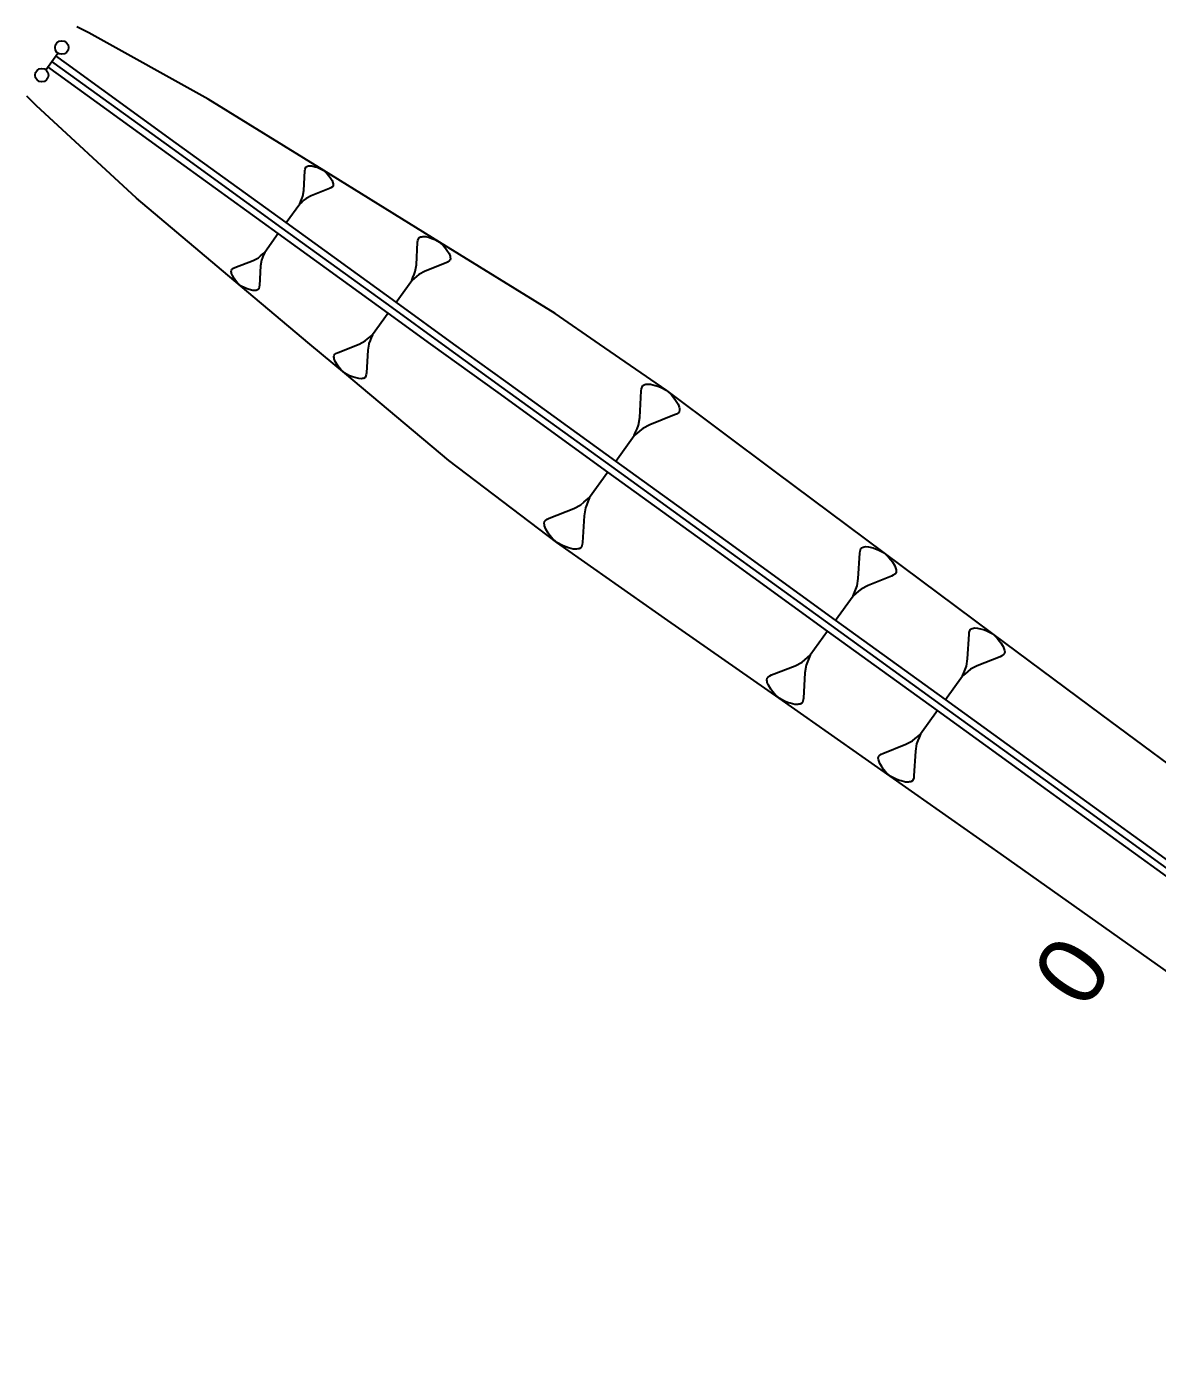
# Model space of a CAD drawing. Extents: x 387562 to 388546, y 804386 to 804945.
# Drawn here: x 387738.98 to 387780.66, y 804862.43 to 804911.69 of the extents above; entities that cross this region are included whole.
import ezdxf
from ezdxf.enums import TextEntityAlignment as Align

# ---------------------------------------------------------------- set-up
doc = ezdxf.new("R2010")
doc.units = 0
doc.layers.get('0').update_dxf_attribs({"linetype": 'CONTINUOUS'})
doc.styles.add('ARIAL', font='ARIAL.FON')

msp = doc.modelspace()

# ---------------------------------------------------------------- linework, layer by layer
at = {"color": 1}
for p, q in [((387739.6766, 804910.1092), (387740.1219, 804910.7248)), ((387749.1922, 804905.663), (387749.2334, 804906.3869)), ((387749.2334, 804906.3869), (387749.2423, 804906.4408)), ((387749.2423, 804906.4408), (387749.2654, 804906.5145)), ((387749.2654, 804906.5145), (387749.2797, 804906.5343)), ((387749.2797, 804906.5343), (387749.3281, 804906.5596)), ((387749.3281, 804906.5596), (387749.3623, 804906.5651)), ((387749.3623, 804906.5651), (387749.3964, 804906.5705)), ((387749.3964, 804906.5705), (387749.4844, 804906.5672)), ((387749.4844, 804906.5672), (387749.612, 804906.5352)), ((387749.612, 804906.5352), (387749.6857, 804906.512)), ((387749.6857, 804906.512), (387749.7792, 804906.4746)), ((387749.7792, 804906.4746), (387749.932, 804906.3942)), ((387749.932, 804906.3942), (387750.0563, 804906.2742)), ((387750.0563, 804906.2742), (387750.1212, 804906.1971)), ((387750.1212, 804906.1971), (387750.1662, 804906.1344)), ((387750.1662, 804906.1344), (387750.2366, 804906.0232)), ((387749.1569, 804905.4474), (387749.1922, 804905.663)), ((387750.144, 804905.7284), (387749.4694, 804905.4626)), ((387750.1924, 804905.7537), (387750.144, 804905.7284)), ((387750.2551, 804905.7988), (387750.1924, 804905.7537)), ((387750.2366, 804906.0232), (387750.2673, 804905.9407)), ((387750.2694, 804905.8185), (387750.2551, 804905.7988)), ((387750.2673, 804905.9407), (387750.2728, 804905.9066)), ((387750.2783, 804905.8725), (387750.2694, 804905.8185)), ((387750.2728, 804905.9066), (387750.2783, 804905.8725)), ((387748.5435, 804904.4741), (387749.0445, 804905.1669)), ((387749.0445, 804905.1669), (387749.082, 804905.2604)), ((387749.1216, 804905.2318), (387749.0445, 804905.1669)), ((387749.082, 804905.2604), (387749.1194, 804905.3539)), ((387749.1194, 804905.3539), (387749.1569, 804905.4474)), ((387749.1986, 804905.2966), (387749.1216, 804905.2318)), ((387749.2757, 804905.3615), (387749.1986, 804905.2966)), ((387749.4694, 804905.4626), (387749.2757, 804905.3615)), ((387748.2505, 804904.0689), (387747.7494, 804903.3761)), ((387753.3433, 804902.9154), (387753.3908, 804903.7503)), ((387753.3908, 804903.7503), (387753.401, 804903.8125)), ((387753.401, 804903.8125), (387753.4277, 804903.8975)), ((387753.4277, 804903.8975), (387753.4442, 804903.9203)), ((387753.4442, 804903.9203), (387753.5, 804903.9495)), ((387753.5, 804903.9495), (387753.5394, 804903.9558)), ((387753.5394, 804903.9558), (387753.5787, 804903.9621)), ((387753.5787, 804903.9621), (387753.6802, 804903.9582)), ((387753.6802, 804903.9582), (387753.8274, 804903.9213)), ((387753.8274, 804903.9213), (387753.9124, 804903.8946)), ((387753.9124, 804903.8946), (387754.0203, 804903.8514)), ((387754.0203, 804903.8514), (387754.1966, 804903.7587)), ((387754.1966, 804903.7587), (387754.3399, 804903.6203)), ((387747.3246, 804903.0804), (387747.5183, 804903.1815)), ((387747.5183, 804903.1815), (387747.5953, 804903.2464)), ((387747.5953, 804903.2464), (387747.6724, 804903.3113)), ((387747.6745, 804903.1891), (387747.637, 804903.0957)), ((387747.6724, 804903.3113), (387747.7494, 804903.3761)), ((387747.712, 804903.2826), (387747.6745, 804903.1891)), ((387747.7494, 804903.3761), (387747.712, 804903.2826)), ((387754.3399, 804903.6203), (387754.4147, 804903.5314)), ((387754.4147, 804903.5314), (387754.4667, 804903.459)), ((387754.4667, 804903.459), (387754.5478, 804903.3308)), ((387754.5478, 804903.3308), (387754.5833, 804903.2356)), ((387754.5833, 804903.2356), (387754.5896, 804903.1963)), ((387754.5959, 804903.1569), (387754.5857, 804903.0948)), ((387754.5896, 804903.1963), (387754.5959, 804903.1569)), ((387746.5157, 804902.6706), (387746.5245, 804902.7245)), ((387746.5211, 804902.6365), (387746.5157, 804902.6706)), ((387746.5245, 804902.7245), (387746.5388, 804902.7443)), ((387746.5388, 804902.7443), (387746.6016, 804902.7894)), ((387746.6016, 804902.7894), (387746.65, 804902.8146)), ((387746.65, 804902.8146), (387747.3246, 804903.0804)), ((387747.6017, 804902.88), (387747.5605, 804902.1561)), ((387747.637, 804903.0957), (387747.6017, 804902.88)), ((387753.2593, 804902.5588), (387753.3025, 804902.6667)), ((387753.3025, 804902.6667), (387753.3433, 804902.9154)), ((387753.6629, 804902.6842), (387753.4395, 804902.5676)), ((387754.441, 804902.9908), (387753.6629, 804902.6842)), ((387754.4969, 804903.0199), (387754.441, 804902.9908)), ((387754.5692, 804903.0719), (387754.4969, 804903.0199)), ((387754.5857, 804903.0948), (387754.5692, 804903.0719)), ((387746.5266, 804902.6024), (387746.5211, 804902.6365)), ((387746.5574, 804902.5198), (387746.5266, 804902.6024)), ((387746.6277, 804902.4087), (387746.5574, 804902.5198)), ((387746.6728, 804902.3459), (387746.6277, 804902.4087)), ((387746.7377, 804902.2689), (387746.6728, 804902.3459)), ((387746.8619, 804902.1489), (387746.7377, 804902.2689)), ((387747.0148, 804902.0685), (387746.8619, 804902.1489)), ((387747.5605, 804902.1561), (387747.5517, 804902.1022)), ((387752.595, 804901.5441), (387753.1729, 804902.3432)), ((387753.1729, 804902.3432), (387753.2161, 804902.451)), ((387753.2618, 804902.418), (387753.1729, 804902.3432)), ((387753.2161, 804902.451), (387753.2593, 804902.5588)), ((387753.3506, 804902.4928), (387753.2618, 804902.418)), ((387753.4395, 804902.5676), (387753.3506, 804902.4928)), ((387747.1083, 804902.031), (387747.0148, 804902.0685)), ((387747.182, 804902.0078), (387747.1083, 804902.031)), ((387747.3096, 804901.9759), (387747.182, 804902.0078)), ((387747.3976, 804901.9725), (387747.3096, 804901.9759)), ((387747.4317, 804901.978), (387747.3976, 804901.9725)), ((387747.4658, 804901.9835), (387747.4317, 804901.978)), ((387747.5142, 804902.0087), (387747.4658, 804901.9835)), ((387747.5285, 804902.0285), (387747.5142, 804902.0087)), ((387747.5517, 804902.1022), (387747.5285, 804902.0285)), ((387752.302, 804901.1389), (387751.7241, 804900.3398)), ((387751.4575, 804900.1154), (387751.5464, 804900.1902)), ((387751.5464, 804900.1902), (387751.6352, 804900.265)), ((387751.6352, 804900.265), (387751.7241, 804900.3398)), ((387751.6809, 804900.232), (387751.6377, 804900.1242)), ((387751.7241, 804900.3398), (387751.6809, 804900.232)), ((387750.4002, 804899.663), (387750.456, 804899.6922)), ((387750.456, 804899.6922), (387751.2341, 804899.9988)), ((387751.2341, 804899.9988), (387751.2364, 804900)), ((387751.2364, 804900), (387751.4575, 804900.1154)), ((387751.5537, 804899.7676), (387751.5062, 804898.9327)), ((387751.5918, 804900), (387751.5537, 804899.7676)), ((387751.5945, 804900.0163), (387751.5918, 804900)), ((387751.6377, 804900.1242), (387751.5945, 804900.0163)), ((387750.3011, 804899.5261), (387750.3113, 804899.5882)), ((387750.3074, 804899.4867), (387750.3011, 804899.5261)), ((387750.3137, 804899.4474), (387750.3074, 804899.4867)), ((387750.3113, 804899.5882), (387750.3278, 804899.6111)), ((387750.3492, 804899.3522), (387750.3137, 804899.4474)), ((387750.3278, 804899.6111), (387750.4002, 804899.663)), ((387750.4303, 804899.224), (387750.3492, 804899.3522)), ((387750.4823, 804899.1516), (387750.4303, 804899.224)), ((387750.5571, 804899.0627), (387750.4823, 804899.1516)), ((387750.7004, 804898.9243), (387750.5571, 804899.0627)), ((387750.8768, 804898.8316), (387750.7004, 804898.9243)), ((387750.9846, 804898.7884), (387750.8768, 804898.8316)), ((387751.0696, 804898.7617), (387750.9846, 804898.7884)), ((387751.2168, 804898.7248), (387751.0696, 804898.7617)), ((387751.3183, 804898.7209), (387751.2168, 804898.7248)), ((387751.3576, 804898.7272), (387751.3183, 804898.7209)), ((387751.397, 804898.7335), (387751.3576, 804898.7272)), ((387751.4528, 804898.7627), (387751.397, 804898.7335)), ((387751.4693, 804898.7855), (387751.4528, 804898.7627)), ((387751.496, 804898.8705), (387751.4693, 804898.7855)), ((387751.5062, 804898.9327), (387751.496, 804898.8705)), ((387761.577, 804897.2947), (387761.6328, 804898.2754)), ((387761.6328, 804898.2754), (387761.6447, 804898.3484)), ((387761.6447, 804898.3484), (387761.6761, 804898.4482)), ((387761.6761, 804898.4482), (387761.6955, 804898.4751)), ((387761.6955, 804898.4751), (387761.7611, 804898.5093)), ((387761.7611, 804898.5093), (387761.8073, 804898.5167)), ((387761.8073, 804898.5167), (387761.8535, 804898.5241)), ((387761.8535, 804898.5241), (387761.9728, 804898.5196)), ((387761.9728, 804898.5196), (387762.1456, 804898.4763)), ((387762.1456, 804898.4763), (387762.2455, 804898.4449)), ((387762.2455, 804898.4449), (387762.3721, 804898.3941)), ((387762.3721, 804898.3941), (387762.5792, 804898.2852)), ((387762.5792, 804898.2852), (387762.7476, 804898.1226)), ((387762.7476, 804898.1226), (387762.8354, 804898.0182)), ((387762.8354, 804898.0182), (387762.8965, 804897.9332)), ((387762.8965, 804897.9332), (387762.9918, 804897.7826)), ((387762.9918, 804897.7826), (387763.0334, 804897.6708)), ((387761.5291, 804897.0026), (387761.577, 804897.2947)), ((387762.8663, 804897.3833), (387761.9524, 804897.0232)), ((387762.9319, 804897.4175), (387762.8663, 804897.3833)), ((387763.0169, 804897.4786), (387762.9319, 804897.4175)), ((387763.0363, 804897.5054), (387763.0169, 804897.4786)), ((387763.0334, 804897.6708), (387763.0409, 804897.6246)), ((387763.0483, 804897.5784), (387763.0363, 804897.5054)), ((387763.0409, 804897.6246), (387763.0483, 804897.5784)), ((387761.3768, 804896.6226), (387761.4276, 804896.7492)), ((387761.4276, 804896.7492), (387761.4784, 804896.8759)), ((387761.4784, 804896.8759), (387761.5291, 804897.0026)), ((387761.5856, 804896.7983), (387761.4812, 804896.7105)), ((387761.69, 804896.8862), (387761.5856, 804896.7983)), ((387761.9524, 804897.0232), (387761.69, 804896.8862)), ((387760.6981, 804895.684), (387761.3768, 804896.6226)), ((387761.4812, 804896.7105), (387761.3768, 804896.6226)), ((387760.4051, 804895.2789), (387759.7263, 804894.3403)), ((387759.6219, 804894.2524), (387759.7263, 804894.3403)), ((387759.7263, 804894.3403), (387759.6756, 804894.2136)), ((387758.2368, 804893.5796), (387759.1507, 804893.9397)), ((387759.1507, 804893.9397), (387759.4132, 804894.0767)), ((387759.4132, 804894.0767), (387759.5175, 804894.1646)), ((387759.5175, 804894.1646), (387759.6219, 804894.2524)), ((387759.574, 804893.9603), (387759.5262, 804893.6682)), ((387759.6248, 804894.087), (387759.574, 804893.9603)), ((387759.6756, 804894.2136), (387759.6248, 804894.087)), ((387758.0549, 804893.3845), (387758.0669, 804893.4575)), ((387758.0623, 804893.3383), (387758.0549, 804893.3845)), ((387758.0697, 804893.2921), (387758.0623, 804893.3383)), ((387758.0669, 804893.4575), (387758.0862, 804893.4843)), ((387758.1114, 804893.1802), (387758.0697, 804893.2921)), ((387758.0862, 804893.4843), (387758.1712, 804893.5454)), ((387758.1712, 804893.5454), (387758.2368, 804893.5796)), ((387759.5262, 804893.6682), (387759.4704, 804892.6875)), ((387758.2067, 804893.0296), (387758.1114, 804893.1802)), ((387758.2677, 804892.9446), (387758.2067, 804893.0296)), ((387758.3556, 804892.8403), (387758.2677, 804892.9446)), ((387758.5239, 804892.6777), (387758.3556, 804892.8403)), ((387758.731, 804892.5687), (387758.5239, 804892.6777)), ((387758.8577, 804892.518), (387758.731, 804892.5687)), ((387758.9575, 804892.4866), (387758.8577, 804892.518)), ((387759.1304, 804892.4433), (387758.9575, 804892.4866)), ((387759.2496, 804892.4387), (387759.1304, 804892.4433)), ((387759.2959, 804892.4462), (387759.2496, 804892.4387)), ((387759.3421, 804892.4536), (387759.2959, 804892.4462)), ((387759.4077, 804892.4878), (387759.3421, 804892.4536)), ((387759.4271, 804892.5147), (387759.4077, 804892.4878)), ((387759.4584, 804892.6145), (387759.4271, 804892.5147)), ((387759.4704, 804892.6875), (387759.4584, 804892.6145)), ((387769.6917, 804892.293), (387769.7031, 804892.3626)), ((387769.7031, 804892.3626), (387769.733, 804892.4577)), ((387769.733, 804892.4577), (387769.7515, 804892.4833)), ((387769.7515, 804892.4833), (387769.814, 804892.5159)), ((387769.814, 804892.5159), (387769.858, 804892.523)), ((387769.858, 804892.523), (387769.9021, 804892.5301)), ((387769.9021, 804892.5301), (387770.0157, 804892.5257)), ((387770.0157, 804892.5257), (387770.1804, 804892.4844)), ((387770.1804, 804892.4844), (387770.2755, 804892.4546)), ((387770.2755, 804892.4546), (387770.3962, 804892.4062)), ((387770.3962, 804892.4062), (387770.5935, 804892.3024)), ((387770.5935, 804892.3024), (387770.7539, 804892.1475)), ((387769.6386, 804891.3586), (387769.6917, 804892.293)), ((387770.7539, 804892.1475), (387770.8376, 804892.048)), ((387770.8376, 804892.048), (387770.8958, 804891.9671)), ((387770.8958, 804891.9671), (387770.9866, 804891.8236)), ((387770.9866, 804891.8236), (387771.0263, 804891.717)), ((387769.593, 804891.0803), (387769.6386, 804891.3586)), ((387770.8671, 804891.443), (387769.9963, 804891.0999)), ((387770.9296, 804891.4757), (387770.8671, 804891.443)), ((387771.0106, 804891.5338), (387770.9296, 804891.4757)), ((387771.029, 804891.5594), (387771.0106, 804891.5338)), ((387771.0263, 804891.717), (387771.0334, 804891.673)), ((387771.0405, 804891.629), (387771.029, 804891.5594)), ((387771.0334, 804891.673), (387771.0405, 804891.629)), ((387769.4479, 804890.7182), (387769.4963, 804890.8389)), ((387769.4963, 804890.8389), (387769.5446, 804890.9596)), ((387769.5446, 804890.9596), (387769.593, 804891.0803)), ((387769.6468, 804890.8857), (387769.5474, 804890.802)), ((387769.7463, 804890.9694), (387769.6468, 804890.8857)), ((387769.9963, 804891.0999), (387769.7463, 804890.9694)), ((387768.8012, 804889.824), (387769.4479, 804890.7182)), ((387769.5474, 804890.802), (387769.4479, 804890.7182)), ((387768.5082, 804889.4188), (387767.8614, 804888.5245)), ((387773.7212, 804889.3019), (387773.7323, 804889.3697)), ((387773.7323, 804889.3697), (387773.7615, 804889.4625)), ((387773.7615, 804889.4625), (387773.7795, 804889.4874)), ((387773.7795, 804889.4874), (387773.8405, 804889.5192)), ((387773.8405, 804889.5192), (387773.8834, 804889.5261)), ((387773.8834, 804889.5261), (387773.9263, 804889.533)), ((387773.9263, 804889.533), (387774.0371, 804889.5288)), ((387774.0371, 804889.5288), (387774.1978, 804889.4885)), ((387774.1978, 804889.4885), (387774.2905, 804889.4594)), ((387774.2905, 804889.4594), (387774.4082, 804889.4122)), ((387774.4082, 804889.4122), (387774.6007, 804889.311)), ((387773.6694, 804888.3906), (387773.7212, 804889.3019)), ((387774.6007, 804889.311), (387774.7571, 804889.1599)), ((387774.7571, 804889.1599), (387774.8387, 804889.0629)), ((387774.8387, 804889.0629), (387774.8955, 804888.984)), ((387774.8955, 804888.984), (387774.984, 804888.844)), ((387767.563, 804888.2734), (387767.6625, 804888.3571)), ((387767.6625, 804888.3571), (387767.762, 804888.4408)), ((387767.762, 804888.4408), (387767.8614, 804888.5245)), ((387767.8131, 804888.4039), (387767.7647, 804888.2832)), ((387767.8614, 804888.5245), (387767.8131, 804888.4039)), ((387773.6249, 804888.1192), (387773.6694, 804888.3906)), ((387774.8675, 804888.4729), (387774.0183, 804888.1383)), ((387774.9284, 804888.5047), (387774.8675, 804888.4729)), ((387775.0074, 804888.5615), (387774.9284, 804888.5047)), ((387774.984, 804888.844), (387775.0227, 804888.7401)), ((387775.0254, 804888.5864), (387775.0074, 804888.5615)), ((387775.0227, 804888.7401), (387775.0296, 804888.6972)), ((387775.0365, 804888.6542), (387775.0254, 804888.5864)), ((387775.0296, 804888.6972), (387775.0365, 804888.6542)), ((387766.4422, 804887.7997), (387767.313, 804888.1429)), ((387767.313, 804888.1429), (387767.563, 804888.2734)), ((387767.6707, 804887.8842), (387767.6176, 804886.9497)), ((387767.7163, 804888.1625), (387767.6707, 804887.8842)), ((387767.7647, 804888.2832), (387767.7163, 804888.1625)), ((387773.4834, 804887.7661), (387773.5306, 804887.8838)), ((387773.5306, 804887.8838), (387773.5777, 804888.0015)), ((387773.5777, 804888.0015), (387773.6249, 804888.1192)), ((387773.6774, 804887.9294), (387773.5804, 804887.8477)), ((387773.7744, 804888.011), (387773.6774, 804887.9294)), ((387774.0183, 804888.1383), (387773.7744, 804888.011)), ((387766.2689, 804887.6138), (387766.2803, 804887.6834)), ((387766.2759, 804887.5698), (387766.2689, 804887.6138)), ((387766.283, 804887.5258), (387766.2759, 804887.5698)), ((387766.2803, 804887.6834), (387766.2987, 804887.7089)), ((387766.3227, 804887.4192), (387766.283, 804887.5258)), ((387766.2987, 804887.7089), (387766.3797, 804887.7671)), ((387766.4135, 804887.2757), (387766.3227, 804887.4192)), ((387766.3797, 804887.7671), (387766.4422, 804887.7997)), ((387772.8527, 804886.8939), (387773.4834, 804887.7661)), ((387773.5804, 804887.8477), (387773.4834, 804887.7661)), ((387766.4717, 804887.1947), (387766.4135, 804887.2757)), ((387766.5554, 804887.0953), (387766.4717, 804887.1947)), ((387766.7158, 804886.9404), (387766.5554, 804887.0953)), ((387766.9131, 804886.8366), (387766.7158, 804886.9404)), ((387767.6062, 804886.8802), (387767.5763, 804886.785)), ((387767.6176, 804886.9497), (387767.6062, 804886.8802)), ((387767.0338, 804886.7882), (387766.9131, 804886.8366)), ((387767.1289, 804886.7583), (387767.0338, 804886.7882)), ((387767.2936, 804886.7171), (387767.1289, 804886.7583)), ((387767.4072, 804886.7127), (387767.2936, 804886.7171)), ((387767.4513, 804886.7198), (387767.4072, 804886.7127)), ((387767.4953, 804886.7269), (387767.4513, 804886.7198)), ((387767.5578, 804886.7595), (387767.4953, 804886.7269)), ((387767.5763, 804886.785), (387767.5578, 804886.7595)), ((387772.5597, 804886.4888), (387771.929, 804885.6167)), ((387771.638, 804885.3717), (387771.735, 804885.4534)), ((387771.735, 804885.4534), (387771.832, 804885.535)), ((387771.832, 804885.535), (387771.929, 804885.6167)), ((387771.8818, 804885.499), (387771.8346, 804885.3813)), ((387771.929, 804885.6167), (387771.8818, 804885.499)), ((387770.484, 804884.878), (387770.5449, 804884.9098)), ((387770.5449, 804884.9098), (387771.3941, 804885.2444)), ((387771.3941, 804885.2444), (387771.638, 804885.3717)), ((387771.743, 804884.9921), (387771.6912, 804884.0809)), ((387771.7875, 804885.2636), (387771.743, 804884.9921)), ((387771.8346, 804885.3813), (387771.7875, 804885.2636)), ((387770.3759, 804884.7285), (387770.387, 804884.7963)), ((387770.3827, 804884.6855), (387770.3759, 804884.7285)), ((387770.3896, 804884.6426), (387770.3827, 804884.6855)), ((387770.387, 804884.7963), (387770.405, 804884.8213)), ((387770.4284, 804884.5387), (387770.3896, 804884.6426)), ((387770.405, 804884.8213), (387770.484, 804884.878)), ((387770.5169, 804884.3988), (387770.4284, 804884.5387)), ((387770.5736, 804884.3198), (387770.5169, 804884.3988)), ((387770.6553, 804884.2228), (387770.5736, 804884.3198)), ((387770.8117, 804884.0717), (387770.6553, 804884.2228)), ((387771.0041, 804883.9705), (387770.8117, 804884.0717)), ((387771.1218, 804883.9233), (387771.0041, 804883.9705)), ((387771.2146, 804883.8942), (387771.1218, 804883.9233)), ((387771.6509, 804883.9202), (387771.6329, 804883.8953)), ((387771.68, 804884.013), (387771.6509, 804883.9202)), ((387771.6912, 804884.0809), (387771.68, 804884.013)), ((387771.3752, 804883.8539), (387771.2146, 804883.8942)), ((387771.486, 804883.8497), (387771.3752, 804883.8539)), ((387771.529, 804883.8566), (387771.486, 804883.8497)), ((387771.5719, 804883.8635), (387771.529, 804883.8566)), ((387771.6329, 804883.8953), (387771.5719, 804883.8635))]:
    msp.add_line(p, q, dxfattribs=at)
at = {"color": 1, "linetype": 'CONTINUOUS'}
for points in [[(387760.0909, 804900), (387758.4611, 804901.1232), (387754.1966, 804903.7587), (387749.932, 804906.3942), (387745.6675, 804909.0297), (387741.2652, 804911.4746), (387740.823, 804911.6944)], [(387754.7301, 804900), (387752.595, 804901.5441), (387748.5435, 804904.4741), (387744.4919, 804907.4041), (387740.4404, 804910.3341), (387740.0457, 804910.6196)], [(387753.8769, 804900), (387752.302, 804901.1389), (387748.2505, 804904.0689), (387744.1989, 804906.999), (387740.1474, 804909.929), (387739.7527, 804910.2144)], [(387749.4199, 804900), (387746.8619, 804902.1489), (387743.0234, 804905.3734), (387739.3226, 804908.7885), (387738.9754, 804909.1396)], [(387800, 804862.4302), (387798.7101, 804863.2768), (387794.3246, 804865.8174), (387790.3504, 804868.4638), (387790.1432, 804868.6056), (387789.9366, 804868.748), (387788.3339, 804869.8578), (387787.1301, 804872.5433), (387786.8587, 804872.7357), (387783.0654, 804875.4187), (387778.9831, 804878.3061), (387774.9007, 804881.1936), (387770.8117, 804884.0717), (387766.7158, 804886.9404), (387762.6199, 804889.809), (387758.5239, 804892.6777), (387754.539, 804895.6998), (387750.7004, 804898.9243), (387749.4199, 804900)], [(387800, 804865.6089), (387796.5182, 804868.4787), (387792.8528, 804871.4999), (387792.6599, 804871.6589), (387792.467, 804871.8179), (387790.9679, 804873.0535), (387788.7637, 804874.7687), (387788.479, 804874.9761), (387784.7143, 804877.6987), (387780.6628, 804880.6287), (387776.6112, 804883.5588), (387772.5597, 804886.4888), (387768.5082, 804889.4188), (387764.4566, 804892.3488), (387760.4051, 804895.2789), (387756.3535, 804898.2089), (387753.8769, 804900)], [(387800, 804866.2568), (387796.8362, 804868.8646), (387793.1708, 804871.8857), (387792.9779, 804872.0447), (387792.785, 804872.2037), (387791.2859, 804873.4393), (387789.0595, 804875.1718), (387788.772, 804875.3813), (387785.0073, 804878.1039), (387780.9558, 804881.0339), (387776.9042, 804883.9639), (387772.8527, 804886.8939), (387768.8012, 804889.824), (387764.7496, 804892.754), (387760.6981, 804895.684), (387756.6465, 804898.614), (387754.7301, 804900)], [(387800, 804869.8921), (387798.6522, 804871.0678), (387795.0498, 804874.1654), (387794.8599, 804874.3281), (387794.6697, 804874.4903), (387793.1893, 804875.7487), (387790.8142, 804877.5623), (387790.5051, 804877.7778), (387786.6759, 804880.4111), (387782.6355, 804883.3565), (387778.6147, 804886.3291), (387774.6007, 804889.311), (387770.5935, 804892.3024), (387766.5864, 804895.2938), (387762.5792, 804898.2852), (387760.0909, 804900)]]:
    msp.add_lwpolyline(points, dxfattribs=at)
at = {"color": 7, "linetype": 'CONTINUOUS'}
for points in [[(387754.3035, 804900), (387752.4485, 804901.3415), (387748.397, 804904.2715), (387744.3454, 804907.2015), (387740.2939, 804910.1316), (387739.8992, 804910.417)], [(387800, 804865.9329), (387796.6772, 804868.6717), (387793.0118, 804871.6928), (387792.8189, 804871.8518), (387792.626, 804872.0108), (387791.1269, 804873.2464), (387788.9116, 804874.9703), (387788.6255, 804875.1787), (387784.8608, 804877.9013), (387780.8093, 804880.8313), (387776.7577, 804883.7613), (387772.7062, 804886.6914), (387768.6547, 804889.6214), (387764.6031, 804892.5514), (387760.5516, 804895.4814), (387756.5, 804898.4115), (387754.3035, 804900)]]:
    msp.add_lwpolyline(points, dxfattribs=at)
at = {"color": 3, "linetype": 'CONTINUOUS'}
for points in [[(387754.3035, 804900), (387752.4485, 804901.3415), (387748.397, 804904.2715), (387744.3454, 804907.2015), (387740.2939, 804910.1316), (387739.8992, 804910.417)], [(387800, 804865.9329), (387796.6772, 804868.6717), (387793.0118, 804871.6928), (387792.8189, 804871.8518), (387792.626, 804872.0108), (387791.1269, 804873.2464), (387788.9116, 804874.9703), (387788.6255, 804875.1787), (387784.8608, 804877.9013), (387780.8093, 804880.8313), (387776.7577, 804883.7613), (387772.7062, 804886.6914), (387768.6547, 804889.6214), (387764.6031, 804892.5514), (387760.5516, 804895.4814), (387756.5, 804898.4115), (387754.3035, 804900)]]:
    msp.add_lwpolyline(points, dxfattribs=at)
at = {"color": 1}
for centre, radius in [((387740.2682, 804910.9272), 0.2497), ((387739.5314, 804909.9084), 0.2477)]:
    msp.add_circle(centre, radius, dxfattribs=at)

# ---------------------------------------------------------------- texts
at = {"color": 2, "style": 'ARIAL'}
msp.add_text('0', height=2.5, rotation=235.185, dxfattribs=at).set_placement((387779.0849, 804876.9756), align=Align.TOP_LEFT)

doc.saveas('drawing.dxf')
